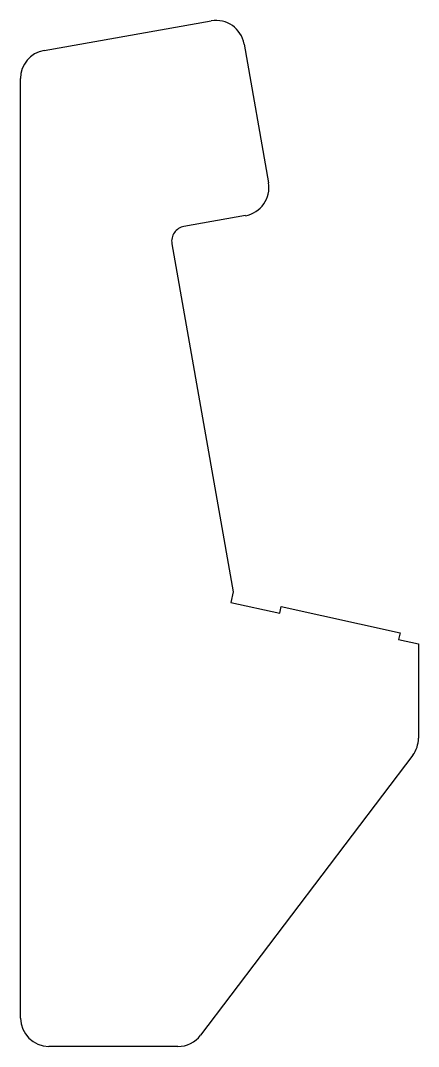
# Model space of a CAD drawing. Header units: inches. Extents: x -18.1 to 0.3, y -18.3 to 29.
import ezdxf

# ---------------------------------------------------------------- set-up
doc = ezdxf.new("R2010")
doc.units = ezdxf.units.IN
doc.header["$MEASUREMENT"] = 0

msp = doc.modelspace()

# ---------------------------------------------------------------- linework, layer by layer
at = {"color": 7, "linetype": 'Continuous', "lineweight": 25}
for p, q in [((-16.978, 27.646), (-9.262, 29.006)), ((-7.741, 27.942), (-6.613, 21.54)), ((-18.062, -17.016), (-18.062, 26.353)), ((-7.677, 20.02), (-10.515, 19.519)), ((-11.073, 18.723), (-8.24, 2.659)), ((-8.24, 2.659), (-8.348, 2.171)), ((-8.348, 2.171), (-6.095, 1.671)), ((-6.095, 1.671), (-6.028, 1.976)), ((-6.028, 1.976), (-0.536, 0.759)), ((-0.536, 0.759), (-0.604, 0.454)), ((-0.604, 0.454), (0.312, 0.251)), ((0.312, 0.251), (0.312, -4.095)), ((0.046, -4.888), (-9.749, -17.808)), ((-10.795, -18.328), (-16.75, -18.328))]:
    msp.add_line(p, q, dxfattribs=at)
for centre, radius, start, end in [((-9.034, 27.714), 1.313, 10.0011, 100.0011), ((-16.75, 26.353), 1.313, 100.0011, 180), ((-7.905, 21.312), 1.313, 280.0011, 10.0011), ((-10.396, 18.842), 0.688, 100.0011, 190.0011), ((-1, -4.095), 1.313, 322.8326, 0), ((-16.75, -17.016), 1.312, 180, 270), ((-10.795, -17.016), 1.312, 270, 322.8326)]:
    msp.add_arc(centre, radius, start, end, dxfattribs=at)

doc.saveas('drawing.dxf')
